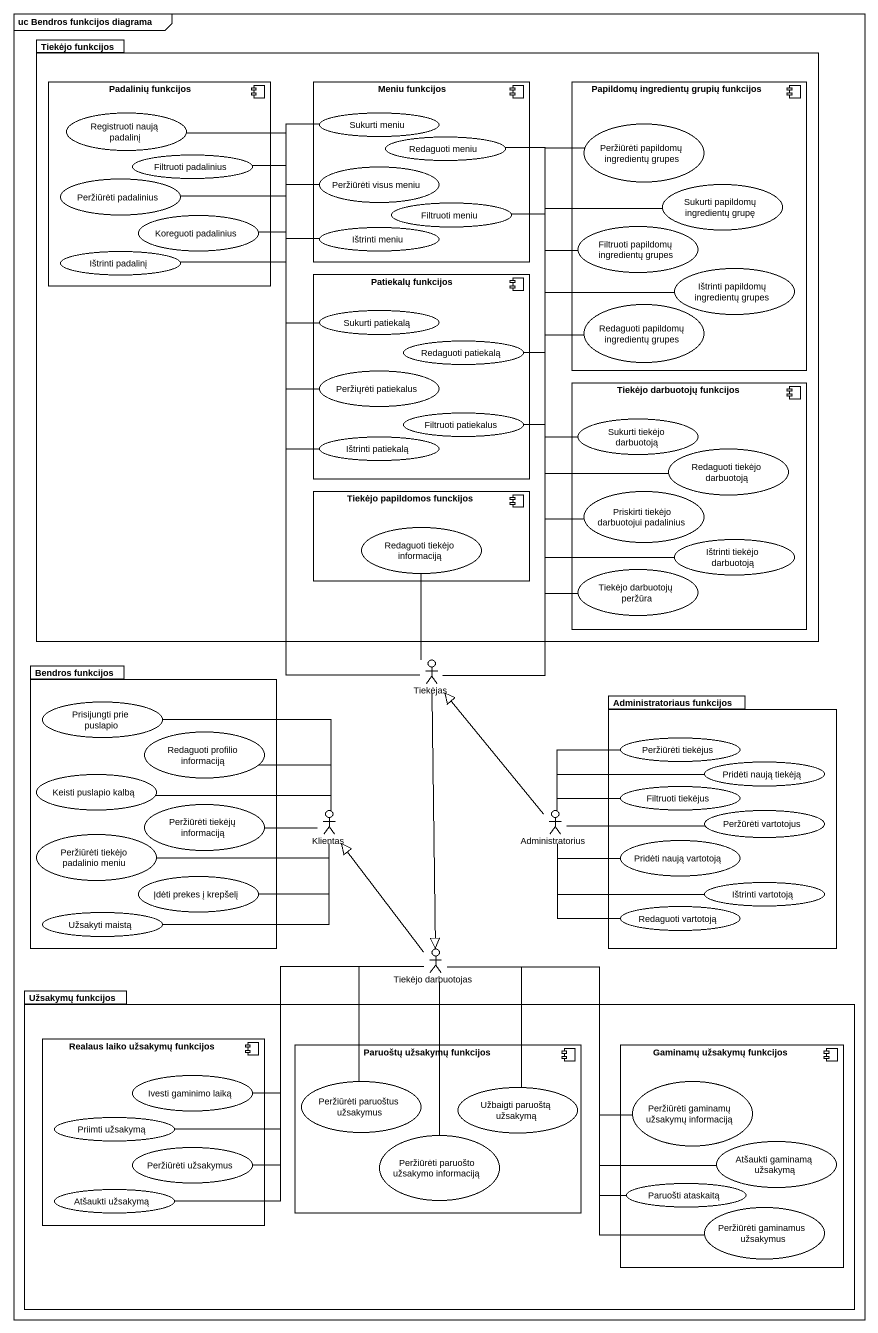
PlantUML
@startuml
mainframe uc Bendros funkcijos diagrama
package "Tiekėjo funkcijos" as Tiekėjo_funkcijos {
  component "Padalinių funkcijos" as Padalinių_funkcijos {
    usecase "Registruoti naują padalinį" as Registruoti_naują_padalinį
    usecase "Filtruoti padalinius" as Filtruoti_padalinius
    usecase "Peržiūrėti padalinius" as Peržiūrėti_padalinius
    usecase "Koreguoti padalinius" as Koreguoti_padalinius
    usecase "Ištrinti padalinį" as Ištrinti_padalinį
  }
  component "Meniu funkcijos" as Meniu_funkcijos {
    usecase "Sukurti meniu" as Sukurti_meniu
    usecase "Redaguoti meniu" as Redaguoti_meniu
    usecase "Peržiūrėti visus meniu" as Peržiūrėti_visus_meniu
    usecase "Filtruoti meniu" as Filtruoti_meniu
    usecase "Ištrinti meniu" as Ištrinti_meniu
  }
  component "Papildomų ingredientų grupių funkcijos" as Papildomų_ingredientų {
    usecase "Peržiūrėti papildomų ingredientų grupes" as Peržiūrėti_papildomų
    usecase "Sukurti papildomų ingredientų grupę" as Sukurti_papildomų
    usecase "Filtruoti papildomų ingredientų grupes" as Filtruoti_papildomų
    usecase "Ištrinti papildomų ingredientų grupes" as Ištrinti_papildomų
    usecase "Redaguoti papildomų ingredientų grupes" as Redaguoti_papildomų
  }
  component "Patiekalų funkcijos" as Patiekalų_funkcijos {
    usecase "Sukurti patiekalą" as Sukurti_patiekalą
    usecase "Peržiųrėti patiekalus" as Peržiųrėti_patiekalus
    usecase "Redaguoti patiekalą" as Redaguoti_patiekalą
    usecase "Ištrinti patiekalą" as Ištrinti_patiekalą
    usecase "Filtruoti patiekalus" as Filtruoti_patiekalus
  }
  component "Tiekėjo darbuotojų funkcijos" as Tiekėjo_darbuotojų_funkcijos {
    usecase "Sukurti tiekėjo darbuotoją" as Sukurti_tiekėjo_darbuotoją
    usecase "Redaguoti tiekėjo darbuotoją" as Redaguoti_tiekėjo_darbuotoją
    usecase "Priskirti tiekėjo darbuotojui padalinius" as Priskirti_tiekėjo
    usecase "Ištrinti tiekėjo darbuotoją" as Ištrinti_tiekėjo_darbuotoją
    usecase "Tiekėjo darbuotojų peržūra" as Tiekėjo_darbuotojų_peržūra
  }
  component "Tiekėjo papildomos funckijos" as Tiekėjo_papildomos_funckijos {
    usecase "Redaguoti tiekėjo informaciją" as Redaguoti_tiekėjo
  }
}
package "Bendros funkcijos" as Bendros_funkcijos {
  usecase "Prisijungti prie puslapio" as Prisijungti_prie_puslapio
  usecase "Redaguoti profilio informaciją" as Redaguoti_profilio
  usecase "Keisti puslapio kalbą" as Keisti_puslapio_kalbą
  usecase "Peržiūrėti tiekėjo padalinio meniu" as Peržiūrėti_tiekėjo
  usecase "Peržiūrėti tiekėjų informaciją" as Peržiūrėti_tiekėjų
  usecase "Užsakyti maistą" as Užsakyti_maistą
  usecase "Įdėti prekes į krepšelį" as Įdėti_prekes_į_krepšelį
}
actor Tiekėjas
package "Administratoriaus funkcijos" as Administratoriaus_funkcijos {
  usecase "Peržiūrėti tiekėjus" as Peržiūrėti_tiekėjus
  usecase "Filtruoti tiekėjus" as Filtruoti_tiekėjus
  usecase "Pridėti naują tiekėją" as Pridėti_naują_tiekėją
  usecase "Peržūrėti vartotojus" as Peržūrėti_vartotojus
  usecase "Pridėti naują vartotoją" as Pridėti_naują_vartotoją
  usecase "Redaguoti vartotoją" as Redaguoti_vartotoją
  usecase "Ištrinti vartotoją" as Ištrinti_vartotoją
}
actor Klientas
actor Administratorius
actor "Tiekėjo darbuotojas" as Tiekėjo_darbuotojas
package "Užsakymų funkcijos" as Užsakymų_funkcijos {
  component "Realaus laiko užsakymų funkcijos" as Realaus_laiko_užsakymų {
    usecase "Ivesti gaminimo laiką" as Ivesti_gaminimo_laiką
    usecase "Priimti užsakymą" as Priimti_užsakymą
    usecase "Peržiūrėti užsakymus" as Peržiūrėti_užsakymus
    usecase "Atšaukti užsakymą" as Atšaukti_užsakymą
  }
  component "Paruoštų užsakymų funkcijos" as Paruoštų_užsakymų_funkcijos {
    usecase "Peržiūrėti paruoštus užsakymus" as Peržiūrėti_paruoštus
    usecase "Užbaigti paruoštą užsakymą" as Užbaigti_paruoštą_užsakymą
    usecase "Peržiūrėti paruošto užsakymo informaciją" as Peržiūrėti_paruošto
  }
  component "Gaminamų užsakymų funkcijos" as Gaminamų_užsakymų_funkcijos {
    usecase "Peržiūrėti gaminamų užsakymų informaciją" as Peržiūrėti_gaminamų
    usecase "Atšaukti gaminamą užsakymą" as Atšaukti_gaminamą_užsakymą
    usecase "Paruošti ataskaitą" as Paruošti_ataskaitą
    usecase "Peržiūrėti gaminamus užsakymus" as Peržiūrėti_gaminamus
  }
}
Tiekėjas -up- Registruoti_naują_padalinį
Tiekėjas -up- Sukurti_meniu
Tiekėjas -up- Redaguoti_meniu
Tiekėjas -up- Peržiūrėti_papildomų
Tiekėjas -up- Filtruoti_padalinius
Tiekėjas -up- Peržiūrėti_visus_meniu
Tiekėjas -up- Peržiūrėti_padalinius
Tiekėjas -up- Koreguoti_padalinius
Tiekėjas -up- Filtruoti_meniu
Tiekėjas -up- Sukurti_papildomų
Tiekėjas -up- Ištrinti_padalinį
Tiekėjas -up- Ištrinti_meniu
Tiekėjas -up- Filtruoti_papildomų
Tiekėjas -up- Ištrinti_papildomų
Tiekėjas -up- Sukurti_patiekalą
Tiekėjas -up- Redaguoti_papildomų
Tiekėjas -up- Peržiųrėti_patiekalus
Tiekėjas -up- Redaguoti_patiekalą
Tiekėjas -up- Ištrinti_patiekalą
Tiekėjas -up- Filtruoti_patiekalus
Tiekėjas -up- Sukurti_tiekėjo_darbuotoją
Tiekėjas -up- Redaguoti_tiekėjo_darbuotoją
Tiekėjas -up- Priskirti_tiekėjo
Tiekėjas -up- Redaguoti_tiekėjo
Tiekėjas -right- Ištrinti_tiekėjo_darbuotoją
Tiekėjas -right- Tiekėjo_darbuotojų_peržūra
Tiekėjas --|> Tiekėjo_darbuotojas
Klientas -left- Prisijungti_prie_puslapio
Klientas -left- Redaguoti_profilio
Klientas -left- Keisti_puslapio_kalbą
Klientas -left- Peržiūrėti_tiekėjo
Klientas -left- Peržiūrėti_tiekėjų
Klientas -left- Užsakyti_maistą
Klientas -left- Įdėti_prekes_į_krepšelį
Administratorius -up-|> Tiekėjas
Administratorius -up- Peržiūrėti_tiekėjus
Administratorius -right- Filtruoti_tiekėjus
Administratorius -right- Pridėti_naują_tiekėją
Administratorius -right- Peržūrėti_vartotojus
Administratorius -right- Pridėti_naują_vartotoją
Administratorius -- Redaguoti_vartotoją
Administratorius -right- Ištrinti_vartotoją
Tiekėjo_darbuotojas -up-|> Klientas
Tiekėjo_darbuotojas -left- Ivesti_gaminimo_laiką
Tiekėjo_darbuotojas -- Peržiūrėti_paruoštus
Tiekėjo_darbuotojas -- Užbaigti_paruoštą_užsakymą
Tiekėjo_darbuotojas -right- Peržiūrėti_gaminamų
Tiekėjo_darbuotojas -left- Priimti_užsakymą
Tiekėjo_darbuotojas -- Peržiūrėti_paruošto
Tiekėjo_darbuotojas -right- Atšaukti_gaminamą_užsakymą
Tiekėjo_darbuotojas -- Peržiūrėti_užsakymus
Tiekėjo_darbuotojas -- Paruošti_ataskaitą
Tiekėjo_darbuotojas -- Atšaukti_užsakymą
Tiekėjo_darbuotojas -- Peržiūrėti_gaminamus
@enduml
